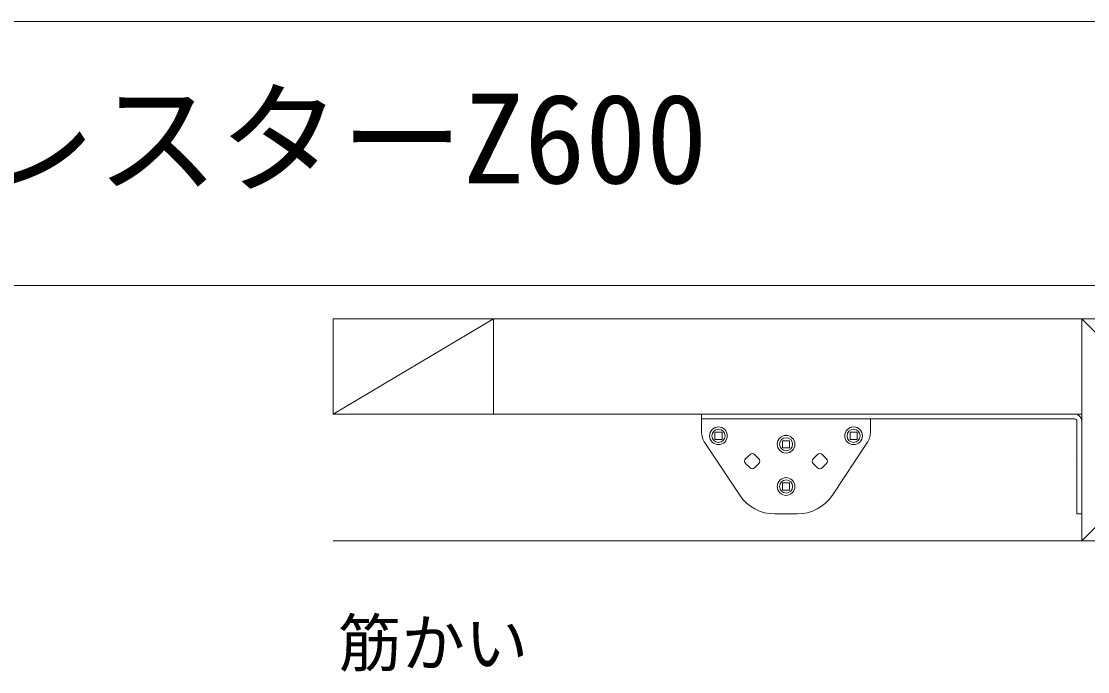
# Model space of a CAD drawing. Units: millimetres, scale not verified. Extents: x -2100 to 2100, y -1485 to 1485.
# Drawn here: x 679.5 to 881.4, y 369.1 to 492.3 of the extents above; entities that cross this region are included whole.
import ezdxf
from ezdxf.enums import TextEntityAlignment as Align

# ---------------------------------------------------------------- set-up
doc = ezdxf.new("R2010")
doc.units = ezdxf.units.MM
doc.header["$LTSCALE"] = 5
for name, color, linetype, lineweight in [('0-0_0', 7, 'Continuous', 18), ('0-3_レイヤ0', 2, 'Continuous', 18), ('1-0', 3, 'Continuous', 18), ('1-6', 2, 'Continuous', 18), ('1-7', 7, 'Continuous', 18)]:
    doc.layers.add(name, color=color, linetype=linetype, lineweight=lineweight)
doc.styles.add('ＭＳ ゴシック', font='')
doc.styles.get('ＭＳ ゴシック').set_extended_font_data('MS Gothic')

msp = doc.modelspace()

# ---------------------------------------------------------------- linework, layer by layer
at = {"layer": '0-3_レイヤ0', "color": 4}
for p, q in [((509.632, 492.273), (1018.054, 492.273)), ((509.632, 442.273), (1018.054, 442.273))]:
    msp.add_line(p, q, dxfattribs=at)
at = {"layer": '1-0'}
for p, q in [((966.763, 435.924), (738.546, 435.924)), ((738.546, 435.924), (738.546, 417.924)), ((768.878, 435.924), (738.546, 417.924)), ((768.878, 435.924), (768.878, 417.924)), ((880.315, 393.924), (880.315, 435.924)), ((922.315, 393.924), (880.315, 435.924)), ((922.315, 435.924), (880.315, 393.924)), ((880.315, 417.924), (738.546, 417.924)), ((966.763, 393.924), (738.546, 393.924))]:
    msp.add_line(p, q, dxfattribs=at)
at = {"layer": '1-6'}
for p, q in [((808.315, 417.924), (878.995, 417.924)), ((808.315, 414.616), (808.315, 417.924)), ((808.315, 417.004), (878.995, 417.004)), ((840.315, 414.616), (840.315, 417.004)), ((880.315, 399.004), (880.315, 416.604)), ((808.987, 412.397), (815.54, 402.567)), ((839.643, 412.397), (833.09, 402.567)), ((817.491, 410.277), (816.642, 409.429)), ((819.188, 409.429), (818.339, 410.277)), ((830.291, 410.277), (829.442, 409.429)), ((831.988, 409.429), (831.139, 410.277)), ((816.642, 408.58), (817.491, 407.732)), ((818.339, 407.732), (819.188, 408.58)), ((829.442, 408.58), (830.291, 407.732)), ((831.139, 407.732), (831.988, 408.58)), ((879.395, 409.644), (879.315, 409.724)), ((826.433, 399.004), (822.196, 399.004))]:
    msp.add_line(p, q, dxfattribs=at)
msp.add_lwpolyline([(880.315, 399.004), (879.395, 399.004), (879.395, 416.604)], dxfattribs=at)
for centre in [(811.515, 413.804), (837.115, 413.804), (824.315, 412.204), (824.315, 404.204)]:
    msp.add_circle(centre, 1.24, dxfattribs=at)
for centre, radius, start, end in [((878.995, 416.604), 1.32, 0, 90), ((878.995, 416.604), 0.4, 0, 90), ((812.315, 414.616), 4, 180, 213.69007), ((836.315, 414.616), 4, 326.30993, 0), ((817.915, 409.853), 0.6, 45, 135), ((830.715, 409.853), 0.6, 45, 135), ((817.066, 409.004), 0.6, 135, 225), ((818.763, 409.004), 0.6, 315, 45), ((829.866, 409.004), 0.6, 135, 225), ((831.563, 409.004), 0.6, 315, 45), ((817.915, 408.156), 0.6, 225, 315), ((830.715, 408.156), 0.6, 225, 315), ((822.196, 407.004), 8, 213.69007, 270), ((826.433, 407.004), 8, 270, 326.30993)]:
    msp.add_arc(centre, radius, start, end, dxfattribs=at)
at = {"layer": '1-7'}
for points in [[(812.192, 414.482), (810.837, 414.482), (810.837, 413.127), (812.192, 413.127)], [(837.792, 414.482), (836.437, 414.482), (836.437, 413.127), (837.792, 413.127)], [(824.992, 412.882), (823.637, 412.882), (823.637, 411.527), (824.992, 411.527)], [(824.992, 404.882), (823.637, 404.882), (823.637, 403.527), (824.992, 403.527)]]:
    msp.add_lwpolyline(points, close=True, dxfattribs=at)
for centre in [(811.515, 413.804), (837.115, 413.804), (824.315, 412.204), (824.315, 404.204)]:
    msp.add_circle(centre, 1.674, dxfattribs=at)

# ---------------------------------------------------------------- texts
at = {"layer": '0-0_0', "style": 'ＭＳ ゴシック'}
msp.add_text('筋かい', height=8.798, dxfattribs=at).set_placement((739.478, 367.53), align=Align.BOTTOM_LEFT)
at = {"layer": '0-3_レイヤ0', "color": 7, "style": 'ＭＳ ゴシック'}
msp.add_text('ブレスターZ600', height=16.98, dxfattribs=at).set_placement((647.381, 456.491), align=Align.BOTTOM_LEFT)

doc.saveas('drawing.dxf')
